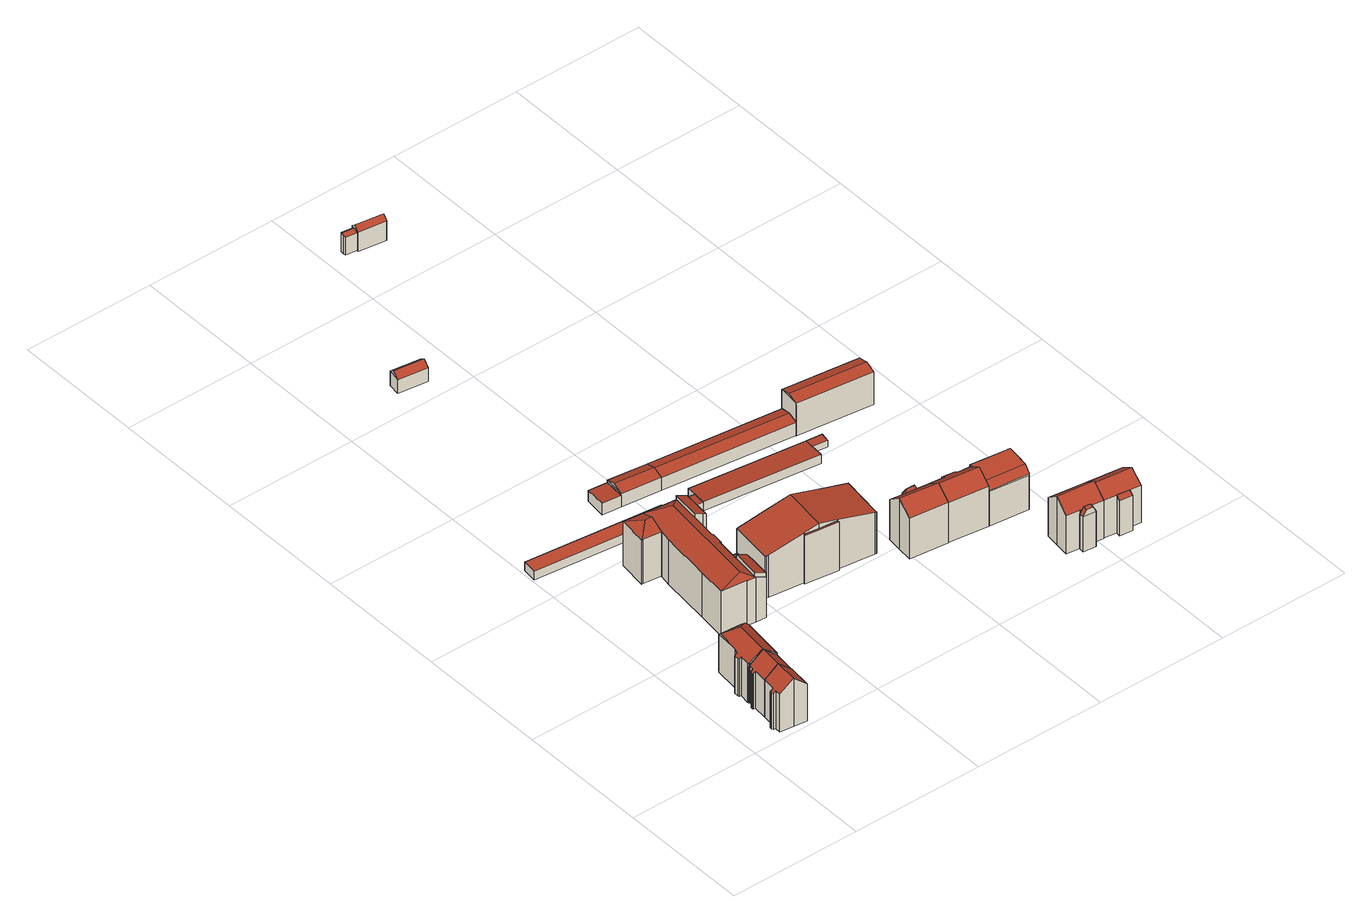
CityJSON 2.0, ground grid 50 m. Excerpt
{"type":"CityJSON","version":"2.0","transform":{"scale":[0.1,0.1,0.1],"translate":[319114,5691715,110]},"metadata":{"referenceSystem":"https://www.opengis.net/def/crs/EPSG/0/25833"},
"CityObjects":{
"building1":{"type":"Building","attributes":{"Dachtyp_tdc":"tdcGableRoof","Gemeindeschluessel":14713000,"Dachneigung":40.61,"QualitaetDacherkennung":70,"Geometrietyp2DReferenz":"3000","function":"31001_9998","roofType":"3100","measuredHeight":19.72},"geometry":[{"type":"MultiSurface","lod":"2","boundaries":[[[0,1,2,3]],[[1,4,5,2]],[[4,6,7,5]],[[6,8,9,7]],[[8,10,11,9]],[[10,12,13,11]],[[12,14,15,13]],[[14,16,17,15]],[[16,18,19,17]],[[18,20,21,19]],[[20,22,23,21]],[[22,0,3,23]],[[18,16,14,12,10,8,6,4,1,0]],[[0,22,20,18]],[[3,2,5,7,9,11,13,15,17,19,21,23]]],"semantics":{"surfaces":[{"type":"WallSurface"},{"type":"RoofSurface"},{"type":"GroundSurface"}],"values":[0,0,0,0,0,0,0,0,0,0,0,0,1,1,2]}}]},
"building2":{"type":"Building","attributes":{"Dachtyp_tdc":"tdcGableRoof","Gemeindeschluessel":14713000,"Dachneigung":40.49,"QualitaetDacherkennung":70,"Geometrietyp2DReferenz":"3000","function":"31001_9998","roofType":"3100","measuredHeight":19.55},"geometry":[{"type":"MultiSurface","lod":"2","boundaries":[[[24,25,17,19]],[[25,26,27,17]],[[26,28,29,27]],[[28,30,31,29]],[[30,32,33,31]],[[32,34,35,33]],[[34,36,37,35]],[[36,38,39,37]],[[38,40,41,39]],[[40,42,43,41]],[[42,44,45,43]],[[44,46,47,45]],[[46,48,21,47]],[[48,24,19,21]],[[44,42,40,38,36,34,32,30,28,26,25,24]],[[24,48,46,44]],[[19,17,27,29,31,33,35,37,39,41,43,45,47,21]]],"semantics":{"surfaces":[{"type":"WallSurface"},{"type":"RoofSurface"},{"type":"GroundSurface"}],"values":[0,0,0,0,0,0,0,0,0,0,0,0,0,0,1,1,2]}}]},
"building3":{"type":"Building","attributes":{"Dachtyp_tdc":"tdcFreeFormRoof","Gemeindeschluessel":14713000,"Dachneigung":35.82,"QualitaetDacherkennung":56,"Geometrietyp2DReferenz":"3000","function":"31001_9998","roofType":"5000","measuredHeight":19.54},"geometry":[{"type":"MultiSurface","lod":"2","boundaries":[[[49,50,51,52]],[[50,53,54,51]],[[53,55,56,54]],[[55,57,58,56]],[[57,59,60,58]],[[59,61,62,60]],[[61,63,64,62]],[[63,65,66,64]],[[65,67,68,66]],[[67,69,70,68]],[[69,71,72,70]],[[71,73,74,72]],[[73,75,76,74]],[[75,49,52,76]],[[77,78,71,69,79]],[[80,77,79,67,65,63,61,59,57,55,53,50,49]],[[75,73,78,77,80]],[[49,75,80]],[[69,67,79]],[[73,71,78]],[[52,51,54,56,58,60,62,64,66,68,70,72,74,76]]],"semantics":{"surfaces":[{"type":"WallSurface"},{"type":"RoofSurface"},{"type":"GroundSurface"}],"values":[0,0,0,0,0,0,0,0,0,0,0,0,0,0,1,1,1,0,0,0,2]}}]},
"building4":{"type":"Building","attributes":{"name":"Wilhelm-Wander-Schule","Dachtyp_tdc":"tdcFreeFormRoof","Gemeindeschluessel":14713000,"Dachneigung":22.18,"QualitaetDacherkennung":74,"Geometrietyp2DReferenz":"3000","function":"31001_3021","roofType":"5000","measuredHeight":20.32},"geometry":[{"type":"MultiSurface","lod":"2","boundaries":[[[81,82,83,84]],[[82,85,86,83]],[[85,87,88,86]],[[87,89,90,88]],[[89,91,92,90]],[[91,81,84,92]],[[93,82,81]],[[89,94,93,81,91]],[[93,94,87,85,82]],[[89,87,94]],[[84,83,86,88,90,92]]],"semantics":{"surfaces":[{"type":"WallSurface"},{"type":"RoofSurface"},{"type":"GroundSurface"}],"values":[0,0,0,0,0,0,1,1,1,0,2]}}]},
"building5":{"type":"Building","attributes":{"Gemeindeschluessel":14713000,"Dachneigung":90,"Dachorientierung":0,"MittlereTraufHoehe":114.24,"QualitaetDacherkennung":100,"ObjektHoehe":3.46,"BodenHoehe":110.77,"Geometrietyp2DReferenz":"3000","AbsoluteHoehe":114.24,"Dachflaeche":290.86,"function":"31001_9998","roofType":"1000","measuredHeight":3.46,"storeysAboveGround":1},"geometry":[{"type":"MultiSurface","lod":"2","boundaries":[[[95,96,97,98]],[[96,99,100,97]],[[99,101,102,100]],[[101,95,98,102]],[[101,99,96,95]],[[98,97,100,102]]],"semantics":{"surfaces":[{"type":"WallSurface"},{"type":"RoofSurface"},{"type":"GroundSurface"}],"values":[0,0,0,0,1,2]}}]},
"building6":{"type":"Building","attributes":{"name":"Wilhelm-Wander-Schule","Gemeindeschluessel":14713000,"Geometrietyp2DReferenz":"3000","function":"31001_3021","roofType":"9999"},"children":["building6-1","building6-2","building6-3"]},
"building6-1":{"type":"BuildingPart","attributes":{"Dachtyp_tdc":"tdcPolyFlatRoof","Dachneigung":23.57,"QualitaetDacherkennung":50,"Geometrietyp2DReferenz":"3000","roofType":"2100","measuredHeight":20.04},"parents":["building6"],"geometry":[{"type":"MultiSurface","lod":"2","boundaries":[[[103,104,105,106]],[[104,107,108,109,105]],[[110,111,112,113,114]],[[111,103,106,112]],[[111,110,107,104,103]],[[106,105,109,115,113,112]],[[114,116,108,107,110]],[[114,113,115,116]],[[115,109,108,116]]],"semantics":{"surfaces":[{"type":"WallSurface"},{"type":"RoofSurface"},{"type":"GroundSurface"},{"type":"ClosureSurface"}],"values":[0,0,0,0,1,2,0,3,3]}}]},
"building6-2":{"type":"BuildingPart","attributes":{"Dachtyp_tdc":"tdcHipRoof","Dachneigung":10.13,"QualitaetDacherkennung":44,"Geometrietyp2DReferenz":"3000","roofType":"3200","measuredHeight":19.89},"parents":["building6"],"geometry":[{"type":"MultiSurface","lod":"2","boundaries":[[[117,118,119,120]],[[118,121,122,119]],[[121,123,124,122]],[[123,114,113,124]],[[114,116,115,113]],[[108,125,126,109]],[[125,127,128,126]],[[127,129,130,128]],[[129,131,132,130]],[[131,133,134,132]],[[133,135,136,134]],[[137,138,139,140]],[[138,141,142,139]],[[141,143,144,142]],[[143,145,146,144]],[[145,147,148,146]],[[147,149,150,148]],[[149,151,152,150]],[[151,117,120,152]],[[153,154,147,145,143,141]],[[116,114,123,121,118,155]],[[153,135,133,131,129,127,125,108,116,155,154]],[[141,138,137,153]],[[118,117,151,149,147,154,155]],[[120,119,122,124,113,115,109,126,128,130,132,134,136,156,140,139,142,144,146,148,150,152]],[[115,116,108,109]],[[153,156,136,135]],[[137,140,156,153]]],"semantics":{"surfaces":[{"type":"WallSurface"},{"type":"RoofSurface"},{"type":"GroundSurface"},{"type":"ClosureSurface"}],"values":[0,0,0,0,0,0,0,0,0,0,0,0,0,0,0,0,0,0,0,1,1,1,1,1,2,3,3,3]}}]},
"building6-3":{"type":"BuildingPart","attributes":{"Dachtyp_tdc":"tdcPolyFlatRoof","Dachneigung":25.34,"QualitaetDacherkennung":46,"Geometrietyp2DReferenz":"3000","roofType":"2100","measuredHeight":20.15},"parents":["building6"],"geometry":[{"type":"MultiSurface","lod":"2","boundaries":[[[157,158,159,136,135]],[[158,160,161,159]],[[160,162,163,161]],[[162,164,165,163]],[[164,166,137,140,165]],[[166,164,162,160,158,157,167]],[[156,136,159,161,163,165,140]],[[135,153,167,157]],[[135,136,156,153]],[[153,137,166,167]],[[153,156,140,137]]],"semantics":{"surfaces":[{"type":"WallSurface"},{"type":"RoofSurface"},{"type":"GroundSurface"},{"type":"ClosureSurface"}],"values":[0,0,0,0,0,1,2,0,3,0,3]}}]},
"building7":{"type":"Building","attributes":{"Gemeindeschluessel":14713000,"Dachneigung":90,"Dachorientierung":0,"MittlereTraufHoehe":119.42,"QualitaetDacherkennung":100,"ObjektHoehe":7.26,"BodenHoehe":112.16,"Geometrietyp2DReferenz":"3000","AbsoluteHoehe":119.42,"Dachflaeche":25.1,"function":"31001_9998","roofType":"1000","measuredHeight":7.26,"storeysAboveGround":2},"geometry":[{"type":"MultiSurface","lod":"2","boundaries":[[[168,169,170,171]],[[169,172,173,170]],[[172,174,175,173]],[[174,168,171,175]],[[174,172,169,168]],[[171,170,173,175]]],"semantics":{"surfaces":[{"type":"WallSurface"},{"type":"RoofSurface"},{"type":"GroundSurface"}],"values":[0,0,0,0,1,2]}}]},
"building8":{"type":"Building","attributes":{"Dachtyp_tdc":"tdcPolyFlatRoof","Gemeindeschluessel":14713000,"Dachneigung":2.7,"QualitaetDacherkennung":90,"Geometrietyp2DReferenz":"3000","function":"31001_2000","roofType":"2100","measuredHeight":4.69},"geometry":[{"type":"MultiSurface","lod":"2","boundaries":[[[176,177,178,179]],[[177,180,181,178]],[[180,182,183,181]],[[182,176,179,183]],[[182,180,177,176]],[[179,178,181,183]]],"semantics":{"surfaces":[{"type":"WallSurface"},{"type":"RoofSurface"},{"type":"GroundSurface"}],"values":[0,0,0,0,1,2]}}]},
"building9":{"type":"Building","attributes":{"Dachtyp_tdc":"tdcGableRoof","Gemeindeschluessel":14713000,"Dachneigung":17.9,"QualitaetDacherkennung":89,"Geometrietyp2DReferenz":"3000","function":"31001_2000","roofType":"3100","measuredHeight":6.64},"geometry":[{"type":"MultiSurface","lod":"2","boundaries":[[[184,185,186,181]],[[185,187,188,186]],[[187,189,183,188]],[[189,184,181,183]],[[187,185,190]],[[184,189,191]],[[185,184,191,190]],[[189,187,190,191]],[[181,186,188,183]]],"semantics":{"surfaces":[{"type":"WallSurface"},{"type":"RoofSurface"},{"type":"GroundSurface"}],"values":[0,0,0,0,0,0,1,1,2]}}]},
"building10":{"type":"Building","attributes":{"name":"Wilhelm-Wander-Schule","Gemeindeschluessel":14713000,"Geometrietyp2DReferenz":"3000","function":"31001_3021","roofType":"9999"},"children":["building10-1","building10-2","building10-3"]},
"building10-1":{"type":"BuildingPart","attributes":{"Dachtyp_tdc":"tdcPolyFlatRoof","Dachneigung":0,"QualitaetDacherkennung":40,"Geometrietyp2DReferenz":"3000","roofType":"1000","measuredHeight":19.79},"parents":["building10"],"geometry":[{"type":"MultiSurface","lod":"2","boundaries":[[[192,193,194,195]],[[193,196,197,194]],[[196,198,199,197]],[[198,200,201,199]],[[200,198,196,193,192,202,203]],[[204,195,194,197,199,201,205]],[[195,204,202,192]],[[204,205,203,202]],[[205,201,200,203]]],"semantics":{"surfaces":[{"type":"WallSurface"},{"type":"RoofSurface"},{"type":"GroundSurface"},{"type":"ClosureSurface"}],"values":[0,0,0,0,1,2,3,3,3]}}]},
"building10-2":{"type":"BuildingPart","attributes":{"Dachtyp_tdc":"tdcFreeFormRoof","Dachneigung":29.17,"QualitaetDacherkennung":17,"Geometrietyp2DReferenz":"3000","roofType":"5000","measuredHeight":19.82},"parents":["building10"],"geometry":[{"type":"MultiSurface","lod":"2","boundaries":[[[206,207,208,209]],[[207,210,211,208]],[[210,212,213,211]],[[212,214,215,213]],[[214,216,217,215]],[[216,218,219,217]],[[218,220,221,219]],[[220,222,223,221]],[[222,224,225,223]],[[226,206,209,227]],[[218,224,222,220,218,216,228]],[[216,214,229,228]],[[214,212,210,207,206,226,212,229]],[[212,230,218,228,229]],[[209,208,211,213,215,217,219,221,223,225,219,231,213,227]],[[219,225,224,218]],[[213,231,230,212]],[[231,219,218,230]],[[213,212,226,227]]],"semantics":{"surfaces":[{"type":"WallSurface"},{"type":"RoofSurface"},{"type":"GroundSurface"},{"type":"ClosureSurface"}],"values":[0,0,0,0,0,0,0,0,0,0,1,1,1,1,2,3,3,3,3]}}]},
"building10-3":{"type":"BuildingPart","attributes":{"Dachtyp_tdc":"tdcGableRoof","Dachneigung":12.89,"QualitaetDacherkennung":20,"Geometrietyp2DReferenz":"3000","roofType":"3100","measuredHeight":21.83},"parents":["building10"],"geometry":[{"type":"MultiSurface","lod":"2","boundaries":[[[232,233,234,235]],[[233,236,237,234]],[[236,238,239,237]],[[238,240,209,239]],[[240,241,226,227,209]],[[242,243,244,225,224]],[[243,245,246,244]],[[245,247,248,246]],[[247,249,250,248]],[[249,251,192,195,250]],[[252,253,199,201,200]],[[253,232,235,199]],[[254,255,251,249,247,245,243,242,256]],[[256,241,240,238,236,233,232,253,252,254]],[[235,234,237,239,209,227,213,231,219,225,244,246,248,250,195,204,205,201,199]],[[230,212,226,241,256]],[[231,213,212,230]],[[213,227,226,212]],[[242,224,218,230,256]],[[224,225,219,218]],[[231,230,218,219]],[[255,202,192,251]],[[202,204,195,192]],[[203,202,255,254]],[[205,204,202,203]],[[252,200,203,254]],[[205,203,200,201]]],"semantics":{"surfaces":[{"type":"WallSurface"},{"type":"RoofSurface"},{"type":"GroundSurface"},{"type":"ClosureSurface"}],"values":[0,0,0,0,0,0,0,0,0,0,0,0,1,1,2,0,3,3,0,3,3,0,3,0,3,0,3]}}]},
"building11":{"type":"Building","attributes":{"Dachtyp_tdc":"tdcPolyFlatRoof","Gemeindeschluessel":14713000,"Dachneigung":3.59,"QualitaetDacherkennung":73,"Geometrietyp2DReferenz":"3000","function":"31001_2000","roofType":"2100","measuredHeight":3.59},"geometry":[{"type":"MultiSurface","lod":"2","boundaries":[[[257,258,259,260]],[[258,261,262,259]],[[261,263,264,262]],[[263,257,260,264]],[[263,261,258,257]],[[260,259,262,264]]],"semantics":{"surfaces":[{"type":"WallSurface"},{"type":"RoofSurface"},{"type":"GroundSurface"}],"values":[0,0,0,0,1,2]}}]},
"building12":{"type":"Building","attributes":{"Dachtyp_tdc":"tdcGableRoof","Gemeindeschluessel":14713000,"Dachneigung":37.47,"QualitaetDacherkennung":74,"Geometrietyp2DReferenz":"3000","function":"31001_2000","roofType":"3100","measuredHeight":7.41},"geometry":[{"type":"MultiSurface","lod":"2","boundaries":[[[265,266,267,268]],[[266,269,270,267]],[[269,271,272,270]],[[271,265,268,272]],[[269,266,273]],[[265,271,274]],[[266,265,274,273]],[[271,269,273,274]],[[268,267,270,272]]],"semantics":{"surfaces":[{"type":"WallSurface"},{"type":"RoofSurface"},{"type":"GroundSurface"}],"values":[0,0,0,0,0,0,1,1,2]}}]},
"building13":{"type":"Building","attributes":{"Gemeindeschluessel":14713000,"Geometrietyp2DReferenz":"3000","function":"31001_9998","roofType":"9999"},"children":["building13-1","building13-2"]},
"building13-1":{"type":"BuildingPart","attributes":{"Dachtyp_tdc":"tdcFreeFormRoof","Dachneigung":67.29,"QualitaetDacherkennung":28,"Geometrietyp2DReferenz":"3000","roofType":"5000","measuredHeight":17.24},"parents":["building13"],"geometry":[{"type":"MultiSurface","lod":"2","boundaries":[[[275,276,277,278]],[[276,279,280,277]],[[279,281,282,280]],[[283,284,281,279]],[[285,283,279,276]],[[285,276,275]],[[283,285,275,284]],[[277,280,282,286,278]],[[286,282,281,284]],[[278,286,284,275]]],"semantics":{"surfaces":[{"type":"WallSurface"},{"type":"RoofSurface"},{"type":"GroundSurface"},{"type":"ClosureSurface"}],"values":[0,0,0,1,1,1,1,2,3,3]}}]},
"building13-2":{"type":"BuildingPart","attributes":{"Dachtyp_tdc":"tdcGableRoof","Dachneigung":37.58,"QualitaetDacherkennung":79,"Geometrietyp2DReferenz":"3000","roofType":"3100","measuredHeight":20.63},"parents":["building13"],"geometry":[{"type":"MultiSurface","lod":"2","boundaries":[[[287,288,289,290]],[[288,291,278,289]],[[291,275,278]],[[292,293,294,282,281]],[[293,295,296,294]],[[295,297,298,296]],[[297,299,300,298]],[[299,287,290,300]],[[295,293,292,301,291,288,287]],[[287,299,297,295]],[[290,289,278,286,282,294,296,298,300]],[[301,284,275,291]],[[284,286,278,275]],[[292,281,284,301]],[[281,282,286,284]]],"semantics":{"surfaces":[{"type":"WallSurface"},{"type":"RoofSurface"},{"type":"GroundSurface"},{"type":"ClosureSurface"}],"values":[0,0,0,0,0,0,0,0,1,1,2,0,3,0,3]}}]},
"building14":{"type":"Building","attributes":{"Gemeindeschluessel":14713000,"Geometrietyp2DReferenz":"3000","function":"31001_2000","roofType":"9999"},"children":["building14-1","building14-2"]},
"building14-1":{"type":"BuildingPart","attributes":{"Dachtyp_tdc":"tdcPolyFlatRoof","Dachneigung":4.2,"QualitaetDacherkennung":87,"Geometrietyp2DReferenz":"3000","roofType":"2100","measuredHeight":3.68},"parents":["building14"],"geometry":[{"type":"MultiSurface","lod":"2","boundaries":[[[302,261,262,264]],[[261,303,304,262]],[[303,305,306,304]],[[307,308,309,310,311]],[[308,302,264,309]],[[308,307,305,303,261,302]],[[264,262,304,306,310,309]],[[311,305,307]],[[311,310,306,305]]],"semantics":{"surfaces":[{"type":"WallSurface"},{"type":"RoofSurface"},{"type":"GroundSurface"},{"type":"ClosureSurface"}],"values":[0,0,0,0,0,1,2,0,3]}}]},
"building14-2":{"type":"BuildingPart","attributes":{"Dachtyp_tdc":"tdcPolyFlatRoof","Dachneigung":3.87,"QualitaetDacherkennung":43,"Geometrietyp2DReferenz":"3000","roofType":"2100","measuredHeight":3.02},"parents":["building14"],"geometry":[{"type":"MultiSurface","lod":"2","boundaries":[[[305,312,313,306]],[[312,314,315,313]],[[314,311,310,315]],[[314,312,305,311]],[[310,306,313,315]],[[306,310,311,305]]],"semantics":{"surfaces":[{"type":"WallSurface"},{"type":"RoofSurface"},{"type":"GroundSurface"},{"type":"ClosureSurface"}],"values":[0,0,0,1,2,3]}}]},
"building15":{"type":"Building","attributes":{"Dachtyp_tdc":"tdcGableRoof","Gemeindeschluessel":14713000,"Dachneigung":16.22,"QualitaetDacherkennung":88,"Geometrietyp2DReferenz":"3000","function":"31001_2000","roofType":"3100","measuredHeight":6.52},"geometry":[{"type":"MultiSurface","lod":"2","boundaries":[[[185,316,317,186]],[[316,318,319,317]],[[318,320,188,319]],[[320,185,186,188]],[[318,316,321]],[[185,320,322]],[[316,185,322,321]],[[320,318,321,322]],[[186,317,319,188]]],"semantics":{"surfaces":[{"type":"WallSurface"},{"type":"RoofSurface"},{"type":"GroundSurface"}],"values":[0,0,0,0,0,0,1,1,2]}}]},
"building16":{"type":"Building","attributes":{"Dachtyp_tdc":"tdcFreeFormRoof","Gemeindeschluessel":14713000,"Dachneigung":35.71,"QualitaetDacherkennung":69,"Geometrietyp2DReferenz":"3000","function":"31001_9998","roofType":"5000","measuredHeight":20.31},"geometry":[{"type":"MultiSurface","lod":"2","boundaries":[[[323,324,325,326]],[[324,327,328,325]],[[327,329,330,328]],[[329,331,332,330]],[[331,333,334,332]],[[333,335,336,334]],[[335,337,338,336]],[[337,339,340,338]],[[339,323,326,340]],[[341,337,335,333,331,329,327,324,342]],[[339,341,342,323]],[[339,337,341]],[[324,323,342]],[[326,325,328,330,332,334,336,338,340]]],"semantics":{"surfaces":[{"type":"WallSurface"},{"type":"RoofSurface"},{"type":"GroundSurface"}],"values":[0,0,0,0,0,0,0,0,0,1,1,0,0,2]}}]},
"building17":{"type":"Building","attributes":{"Gemeindeschluessel":14713000,"Geometrietyp2DReferenz":"3000","function":"31001_2000","roofType":"9999"},"children":["building17-1","building17-2"]},
"building17-1":{"type":"BuildingPart","attributes":{"Dachtyp_tdc":"tdcGableRoof","Dachneigung":43.07,"QualitaetDacherkennung":78,"Geometrietyp2DReferenz":"3000","roofType":"3100","measuredHeight":9.53},"parents":["building17"],"geometry":[{"type":"MultiSurface","lod":"2","boundaries":[[[343,344,345,346,347]],[[348,349,350]],[[348,351,352,349]],[[351,353,354,352]],[[353,355,356,354]],[[355,343,347,356]],[[343,355,357,358,359]],[[360,361,358,357,362]],[[351,360,362,353]],[[353,362,357,355]],[[344,359,358,361,348,363,364]],[[348,361,360,351]],[[343,359,344]],[[347,346,349,352,354,356]],[[350,363,348]],[[364,345,344]],[[350,349,346,345]],[[350,345,364,363]]],"semantics":{"surfaces":[{"type":"WallSurface"},{"type":"RoofSurface"},{"type":"GroundSurface"},{"type":"ClosureSurface"}],"values":[0,0,0,0,0,0,1,1,0,0,0,0,0,2,0,0,3,3]}}]},
"building17-2":{"type":"BuildingPart","attributes":{"Dachtyp_tdc":"tdcFreeFormRoof","Dachneigung":33.25,"QualitaetDacherkennung":55,"Geometrietyp2DReferenz":"3000","roofType":"5000","measuredHeight":8.11},"parents":["building17"],"geometry":[{"type":"MultiSurface","lod":"2","boundaries":[[[345,365,366,346]],[[365,367,368,366]],[[367,369,370,368]],[[369,371,372,370]],[[371,350,349,372]],[[365,345,364,373,374,367]],[[373,363,350,371,369,374]],[[369,367,374]],[[346,366,368,370,372,349]],[[345,346,349,350]],[[363,373,364]],[[350,363,364,345]]],"semantics":{"surfaces":[{"type":"WallSurface"},{"type":"RoofSurface"},{"type":"GroundSurface"},{"type":"ClosureSurface"}],"values":[0,0,0,0,0,1,1,0,2,3,0,3]}}]},
"building18":{"type":"Building","attributes":{"Dachtyp_tdc":"tdcFreeFormRoof","Gemeindeschluessel":14713000,"Dachneigung":1.45,"QualitaetDacherkennung":61,"Geometrietyp2DReferenz":"3000","function":"31001_9998","roofType":"5000","measuredHeight":17.13},"geometry":[{"type":"MultiSurface","lod":"2","boundaries":[[[375,376,338,340]],[[376,377,378,338]],[[377,379,380,378]],[[379,381,382,380]],[[381,383,384,382]],[[383,385,386,384]],[[385,387,388,386]],[[387,389,390,388]],[[389,391,392,390]],[[391,393,394,392]],[[393,395,396,394]],[[395,397,398,396]],[[397,399,400,398]],[[399,401,402,400]],[[401,403,404,402]],[[403,375,340,404]],[[405,406,407,408,409,410,411]],[[412,413,414,415,416,381,417,418,419,420,421]],[[422,421,420,409,408]],[[393,422,408,395]],[[391,412,421,422,393]],[[376,419,418,377]],[[375,410,409,420,419,376]],[[377,418,417,379]],[[379,417,381]],[[381,416,383]],[[383,416,415,385]],[[385,415,414,387]],[[387,414,413,389]],[[389,413,412,391]],[[403,411,410,375]],[[401,405,411,403]],[[395,408,407,397]],[[397,407,406,399]],[[399,406,405,401]],[[340,338,378,380,382,384,386,388,390,392,394,396,398,400,402,404]]],"semantics":{"surfaces":[{"type":"WallSurface"},{"type":"RoofSurface"},{"type":"GroundSurface"}],"values":[0,0,0,0,0,0,0,0,0,0,0,0,0,0,0,0,1,1,1,0,0,0,0,0,0,0,0,0,0,0,0,0,0,0,0,2]}}]},
"building19":{"type":"Building","attributes":{"Gemeindeschluessel":14713000,"Geometrietyp2DReferenz":"3000","function":"31001_9998","roofType":"9999"},"children":["building19-1","building19-2"]},
"building19-1":{"type":"BuildingPart","attributes":{"Dachtyp_tdc":"tdcCutGableRoof","Dachneigung":56.91,"QualitaetDacherkennung":53,"Geometrietyp2DReferenz":"3000","roofType":"9999","measuredHeight":16.51},"parents":["building19"],"geometry":[{"type":"MultiSurface","lod":"2","boundaries":[[[423,424,425,426]],[[424,427,428,425]],[[427,429,430,428]],[[427,431,432,433,429]],[[434,435,436,437,438]],[[431,437,436,432]],[[423,434,438,424]],[[424,438,437,431,427]],[[430,426,425,428]],[[426,430,429,423]],[[432,436,435,433]],[[433,435,434,423,429]]],"semantics":{"surfaces":[{"type":"WallSurface"},{"type":"RoofSurface"},{"type":"GroundSurface"},{"type":"ClosureSurface"}],"values":[0,0,0,1,1,1,0,0,2,3,0,3]}}]},
"building19-2":{"type":"BuildingPart","attributes":{"Dachtyp_tdc":"tdcGableRoof","Dachneigung":38.07,"QualitaetDacherkennung":68,"Geometrietyp2DReferenz":"3000","roofType":"3100","measuredHeight":19.89},"parents":["building19"],"geometry":[{"type":"MultiSurface","lod":"2","boundaries":[[[439,440,441,430,429]],[[440,442,443,441]],[[442,444,445,443]],[[444,446,447,445]],[[446,448,449,447]],[[448,450,451,449]],[[450,452,426,451]],[[452,434,423,426]],[[448,446,444,442]],[[442,440,439,433,435,452,450,448]],[[430,441,443,445,447,449,451,426]],[[439,429,433]],[[435,434,452]],[[429,430,426,423]],[[429,423,434,435,433]]],"semantics":{"surfaces":[{"type":"WallSurface"},{"type":"RoofSurface"},{"type":"GroundSurface"},{"type":"ClosureSurface"}],"values":[0,0,0,0,0,0,0,0,1,1,2,0,0,3,3]}}]},
"building20":{"type":"Building","attributes":{"Dachtyp_tdc":"tdcFreeFormRoof","Gemeindeschluessel":14713000,"Dachneigung":16.61,"QualitaetDacherkennung":83,"Geometrietyp2DReferenz":"3000","function":"31001_2000","roofType":"5000","measuredHeight":14.49},"geometry":[{"type":"MultiSurface","lod":"2","boundaries":[[[453,454,455,456]],[[454,457,319,455]],[[457,458,317,319]],[[458,459,460,317]],[[459,461,462,460]],[[461,453,456,462]],[[453,463,464,457,454]],[[463,461,459,458,464]],[[458,457,464]],[[453,461,463]],[[456,455,319,317,460,462]]],"semantics":{"surfaces":[{"type":"WallSurface"},{"type":"RoofSurface"},{"type":"GroundSurface"}],"values":[0,0,0,0,0,0,1,1,0,0,2]}}]},
"building21":{"type":"Building","attributes":{"Gemeindeschluessel":14713000,"Geometrietyp2DReferenz":"3000","function":"31001_9998","roofType":"9999"},"children":["building21-1","building21-2"]},
"building21-1":{"type":"BuildingPart","attributes":{"Dachtyp_tdc":"tdcPolyFlatRoof","Dachneigung":29.7,"QualitaetDacherkennung":69,"Geometrietyp2DReferenz":"3000","roofType":"2100","measuredHeight":15.33},"parents":["building21"],"geometry":[{"type":"MultiSurface","lod":"2","boundaries":[[[465,466,467,468]],[[466,469,470,467]],[[469,471,472,470]],[[471,473,474,472]],[[473,471,469,466,465]],[[468,467,470,472,474]],[[468,474,473,465]]],"semantics":{"surfaces":[{"type":"WallSurface"},{"type":"RoofSurface"},{"type":"GroundSurface"},{"type":"ClosureSurface"}],"values":[0,0,0,0,1,2,3]}}]},
"building21-2":{"type":"BuildingPart","attributes":{"Dachtyp_tdc":"tdcGableRoof","Dachneigung":33.59,"QualitaetDacherkennung":68,"Geometrietyp2DReferenz":"3000","roofType":"3100","measuredHeight":18.93},"parents":["building21"],"geometry":[{"type":"MultiSurface","lod":"2","boundaries":[[[475,476,477,478]],[[476,465,468,477]],[[465,479,465,468]],[[480,481,472,474,473]],[[481,482,483,472]],[[482,484,485,483]],[[484,486,487,485]],[[486,488,489,487]],[[488,475,478,489]],[[484,482,481,480,479,465,476,475]],[[475,488,486,484]],[[478,477,468,474,472,483,485,487,489]],[[473,465,479,480]],[[473,474,468,465]]],"semantics":{"surfaces":[{"type":"WallSurface"},{"type":"RoofSurface"},{"type":"GroundSurface"},{"type":"ClosureSurface"}],"values":[0,0,0,0,0,0,0,0,0,1,1,2,0,3]}}]}
},
"vertices":[
[167,11,219],[116,18,175],[116,18,22],[167,11,22],[118,39,175],[118,39,22],[110,40,168],[110,40,22],[107,46,165],[107,46,22],[108,54,165],[108,54,22],[112,57,168],[112,57,22],[120,56,175],[120,56,22],[126,105,175],[126,105,22],[177,99,219],[177,99,22],[228,93,173],[228,93,22],[218,5,173],[218,5,22],
[177,99,217],[126,105,173],[131,156,173],[131,156,22],[125,157,167],[125,157,22],[123,160,165],[123,160,22],[123,168,164],[123,168,22],[127,172,167],[127,172,22],[133,172,173],[133,172,22],[135,190,173],[135,190,22],[133,190,170],[133,190,22],[133,193,170],[133,193,22],[187,186,217],[187,186,22],[239,180,170],[239,180,22],[228,93,171],
[133,193,180],[133,196,180],[133,196,21],[133,193,21],[138,234,180],[138,234,21],[131,234,175],[131,234,21],[129,239,173],[129,239,21],[131,258,173],[131,258,21],[135,260,175],[135,260,21],[142,259,180],[142,259,21],[144,272,181],[144,272,21],[147,276,182],[147,276,21],[158,371,174],[158,371,21],[244,361,177],[244,361,21],[259,343,178],[259,343,21],[239,180,178],[239,180,21],[202,315,217],[251,353,184],[157,361,182],[186,186,217],
[243,856,205],[257,965,205],[257,965,24],[243,856,24],[262,964,205],[262,964,24],[331,956,205],[331,956,24],[318,848,205],[318,848,24],[249,856,205],[249,856,24],[299,906,227],[324,903,227],
[15,1160,42],[526,1102,42],[526,1102,8],[15,1160,8],[520,1046,42],[520,1046,8],[9,1104,42],[9,1104,8],
[483,827,204],[473,829,209],[473,829,22],[483,827,22],[444,833,222],[444,833,205],[444,833,22],[456,942,222],[496,937,204],[496,937,22],[456,942,22],[456,942,204],[456,940,22],[456,940,205],
[318,848,204],[331,956,204],[331,956,22],[318,848,22],[425,944,205],[425,944,22],[426,946,204],[426,946,22],[432,738,205],[432,738,22],[438,736,203],[438,736,22],[432,690,203],[432,690,22],[427,691,205],[427,691,22],[426,684,205],[426,684,22],[416,596,205],[416,596,22],[444,483,186],[443,481,186],[443,481,22],[444,483,22],[405,485,204],[405,485,22],[372,489,204],[372,489,22],[373,491,205],[373,491,22],[276,502,204],[276,502,22],[289,611,204],[289,611,22],[311,804,204],[311,804,22],[403,488,205],[372,524,220],[418,911,220],[403,488,22],
[416,596,223],[446,592,208],[446,592,22],[446,593,208],[446,593,22],[456,592,204],[456,592,22],[453,560,204],[453,560,22],[444,483,204],[403,488,223],
[517,689,94],[433,699,94],[433,699,22],[517,689,22],[437,729,94],[437,729,22],[520,718,94],[520,718,22],
[379,1215,54],[389,1297,50],[389,1297,7],[379,1215,7],[460,1289,50],[460,1289,7],[450,1207,54],[450,1207,7],
[460,1289,60],[608,1271,60],[608,1271,7],[599,1189,61],[599,1189,7],[450,1207,60],[604,1230,74],[455,1248,74],
[770,520,221],[769,513,221],[769,513,23],[770,520,23],[641,530,221],[641,530,23],[642,536,221],[642,536,23],[642,537,221],[642,537,23],[770,521,221],[700,529,221],[770,521,23],[700,529,23],
[629,709,201],[634,708,203],[634,708,23],[629,709,23],[660,705,218],[660,705,23],[663,704,220],[663,704,23],[664,710,220],[664,710,23],[792,694,220],[792,694,23],[791,688,220],[791,688,23],[796,688,217],[796,688,23],[821,684,203],[821,684,23],[825,684,201],[825,684,23],[629,708,201],[629,708,23],[789,691,222],[666,707,222],[721,697,220],[721,697,23],
[511,553,195],[506,554,194],[506,554,23],[511,553,23],[500,554,193],[500,554,23],[521,722,192],[521,722,23],[629,709,219],[629,708,219],[825,684,218],[935,670,193],[935,670,23],[913,507,193],[913,507,23],[913,503,193],[913,503,23],[908,503,194],[908,503,23],[770,520,226],[642,537,227],[642,536,227],[700,529,242],[770,521,226],[721,697,242],
[550,1037,44],[557,1088,41],[557,1088,8],[550,1037,8],[643,1077,41],[643,1077,8],[636,1026,44],[636,1026,8],
[270,2134,67],[382,2119,67],[382,2119,7],[270,2134,7],[376,2074,62],[376,2074,7],[264,2090,62],[264,2090,7],[380,2099,81],[267,2114,81],
[1046,522,176],[1048,539,176],[1048,539,24],[1046,522,24],[1097,533,176],[1097,533,24],[1095,517,176],[1095,517,24],[1087,526,196],[1095,516,176],[1055,529,196],[1095,516,24],
[982,473,230],[989,529,187],[989,529,24],[982,473,24],[1046,522,187],[1095,517,186],[1135,511,187],[1135,511,24],[1127,455,230],[1127,455,24],[1120,398,189],[1120,398,24],[976,415,189],[976,415,24],[1095,516,187],
[636,1026,45],[648,1115,38],[648,1115,8],[1084,1060,38],[1084,1060,8],[1080,1028,41],[1073,971,45],[1073,971,8],[1080,1028,8],[1080,1028,36],
[1144,1053,38],[1144,1053,8],[1140,1020,36],[1140,1020,8],
[1110,1210,61],[1110,1210,7],[1101,1128,60],[1101,1128,7],[599,1189,60],[1105,1169,72],[604,1230,72],
[1120,398,187],[1135,511,188],[1135,511,25],[1120,398,25],[1193,503,188],[1193,503,25],[1196,523,174],[1196,523,25],[1244,516,174],[1244,516,25],[1242,497,187],[1242,497,25],[1285,493,187],[1285,493,25],[1287,493,187],[1287,493,25],[1270,379,188],[1270,379,25],[1278,435,228],[1127,455,228],
[609,2704,92],[610,2710,92],[610,2710,85],[610,2710,14],[609,2704,14],[613,2737,92],[613,2737,14],[613,2737,87],[614,2738,92],[614,2738,14],[718,2723,92],[718,2723,14],[713,2689,93],[713,2689,14],[716,2707,109],[611,2722,109],[610,2710,98],[614,2738,94],[613,2737,96],[718,2723,94],[612,2728,92],[611,2721,92],
[568,2716,85],[568,2716,14],[565,2722,89],[565,2722,14],[567,2738,90],[567,2738,14],[572,2742,87],[572,2742,14],[612,2724,95],[566,2731,95],
[1270,379,166],[1287,493,166],[1326,488,166],[1326,488,25],[1327,496,166],[1327,496,25],[1348,512,166],[1348,512,25],[1398,506,166],[1398,506,25],[1417,483,166],[1417,483,25],[1429,481,166],[1429,481,25],[1430,483,166],[1430,483,25],[1436,483,166],[1436,483,25],[1430,425,166],[1430,425,25],[1425,386,166],[1425,386,25],[1422,362,166],[1422,362,25],[1420,362,166],[1420,362,25],[1420,361,166],[1420,361,25],[1274,378,166],[1274,378,25],[1420,361,171],[1420,362,172],[1422,362,172],[1425,386,194],[1273,404,194],[1270,379,172],[1274,378,171],[1436,483,187],[1430,483,187],[1429,481,189],[1417,483,189],[1398,506,167],[1327,496,186],[1326,488,195],[1287,493,195],[1287,491,197],[1435,473,197],[1430,425,195],
[1469,105,168],[1467,86,168],[1467,86,26],[1469,105,26],[1418,91,168],[1418,91,26],[1420,110,168],[1420,110,26],[1433,90,191],[1435,109,191],[1429,109,182],[1469,105,170],[1463,105,183],[1459,106,191],[1457,87,191],[1467,86,170],
[1420,110,182],[1370,116,182],[1370,116,26],[1377,170,225],[1377,170,26],[1383,222,183],[1383,222,26],[1523,205,183],[1523,205,26],[1516,154,225],[1516,154,26],[1510,100,183],[1510,100,26],[1469,105,183],
[1388,1091,139],[1100,1127,139],[1100,1127,7],[1388,1091,7],[1101,1128,139],[1110,1210,139],[1110,1211,139],[1110,1211,7],[1398,1175,139],[1398,1175,7],[1393,1133,152],[1105,1169,152],
[1607,89,181],[1605,71,171],[1605,71,28],[1607,89,28],[1556,77,171],[1556,77,28],[1558,94,181],[1558,94,28],[1558,95,181],[1558,95,28],
[1656,137,217],[1650,84,181],[1650,84,28],[1656,137,28],[1607,89,182],[1558,95,182],[1558,94,182],[1510,100,182],[1510,100,28],[1516,153,217],[1516,153,28],[1523,205,182],[1523,205,28],[1662,189,181],[1662,189,28]
]}
